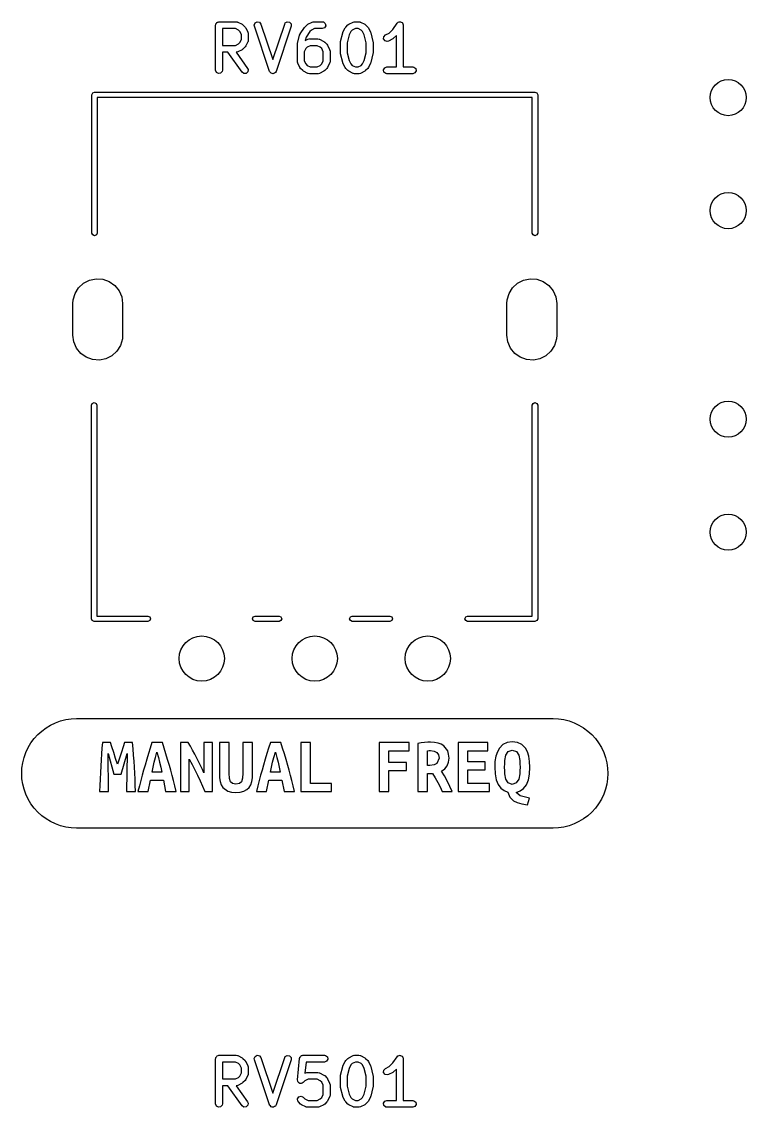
# Model space of a CAD drawing. Extents: x 123.2 to 168.8, y -143.5 to -47.4.
# Drawn here: x 126.61 to 142.64, y -71.39 to -47.38 of the extents above; entities that cross this region are included whole.
import ezdxf

# ---------------------------------------------------------------- set-up
doc = ezdxf.new("R2010")
doc.units = 0
doc.layers.add('BLACK', color=7, linetype='CONTINUOUS')

msp = doc.modelspace()

# ---------------------------------------------------------------- linework, layer by layer
at = {"layer": 'BLACK', "linetype": 'CONTINUOUS'}
for p, q in [((130.902, -47.4584), (130.904, -47.4486)), ((130.902, -48.4584), (130.902, -47.4584)), ((130.903, -47.4454), (130.905, -47.4425)), ((130.904, -47.4486), (130.903, -47.4454)), ((130.905, -47.4425), (130.906, -47.4327)), ((130.906, -47.4327), (130.919, -47.4178)), ((130.919, -47.4178), (130.929, -47.4009)), ((130.929, -47.4009), (130.935, -47.3986)), ((130.935, -47.3986), (130.939, -47.3934)), ((130.939, -47.3934), (130.959, -47.39)), ((130.959, -47.39), (130.977, -47.3834)), ((130.977, -47.3834), (131.358, -47.3834)), ((131.052, -47.5334), (131.052, -47.9072)), ((131.34, -47.5334), (131.052, -47.5334)), ((131.409, -47.5676), (131.34, -47.5334)), ((131.358, -47.3834), (131.384, -47.3879)), ((131.384, -47.3879), (131.387, -47.3908)), ((131.387, -47.3908), (131.391, -47.3913)), ((131.391, -47.3913), (131.487, -47.4389)), ((131.487, -47.4389), (131.505, -47.4523)), ((131.505, -47.4523), (131.506, -47.453)), ((131.506, -47.453), (131.554, -47.5006)), ((131.554, -47.5006), (131.567, -47.519)), ((131.567, -47.519), (131.568, -47.5201)), ((131.568, -47.5201), (131.615, -47.6153)), ((131.759, -47.4563), (131.778, -47.4086)), ((131.763, -47.4821), (131.759, -47.4563)), ((132.096, -48.4821), (131.763, -47.4821)), ((131.778, -47.4086), (131.823, -47.3842)), ((131.823, -47.3842), (131.873, -47.3945)), ((131.873, -47.3945), (131.905, -47.4347)), ((131.905, -47.4347), (132.167, -48.2212)), ((132.167, -48.2212), (132.43, -47.4347)), ((132.572, -47.4821), (132.239, -48.4821)), ((132.43, -47.4347), (132.442, -47.4118)), ((132.442, -47.4118), (132.486, -47.3849)), ((132.486, -47.3849), (132.536, -47.3924)), ((132.536, -47.3924), (132.571, -47.4308)), ((132.571, -47.4308), (132.572, -47.4821)), ((132.772, -47.6549), (132.867, -47.512)), ((132.867, -47.512), (132.875, -47.5038)), ((132.875, -47.5038), (132.876, -47.5006)), ((132.876, -47.5006), (132.924, -47.453)), ((132.924, -47.453), (132.942, -47.4401)), ((132.942, -47.4401), (132.943, -47.4389)), ((132.943, -47.4389), (133.039, -47.3913)), ((133.09, -47.5334), (133.021, -47.5676)), ((133.039, -47.3913), (133.064, -47.3839)), ((133.064, -47.3839), (133.068, -47.3849)), ((133.068, -47.3849), (133.072, -47.3834)), ((133.072, -47.3834), (133.263, -47.3834)), ((133.263, -47.5334), (133.09, -47.5334)), ((133.263, -47.3834), (133.288, -47.3879)), ((133.311, -47.5158), (133.263, -47.5334)), ((133.288, -47.3879), (133.328, -47.4209)), ((133.337, -47.4714), (133.311, -47.5158)), ((133.328, -47.4209), (133.337, -47.4714)), ((133.719, -47.6153), (133.767, -47.5201)), ((133.767, -47.5201), (133.78, -47.5021)), ((133.78, -47.5021), (133.781, -47.5006)), ((133.781, -47.5006), (133.829, -47.453)), ((133.829, -47.453), (133.847, -47.4401)), ((133.847, -47.4401), (133.848, -47.4389)), ((133.848, -47.4389), (133.943, -47.3913)), ((133.995, -47.5334), (133.926, -47.5676)), ((133.943, -47.3913), (133.968, -47.3839)), ((133.968, -47.3839), (133.973, -47.3849)), ((133.973, -47.3849), (133.977, -47.3834)), ((133.977, -47.3834), (134.072, -47.3834)), ((134.054, -47.5334), (133.995, -47.5334)), ((134.123, -47.5676), (134.054, -47.5334)), ((134.072, -47.3834), (134.098, -47.3879)), ((134.098, -47.3879), (134.101, -47.3908)), ((134.101, -47.3908), (134.106, -47.3913)), ((134.106, -47.3913), (134.201, -47.4389)), ((134.201, -47.4389), (134.219, -47.4523)), ((134.219, -47.4523), (134.22, -47.453)), ((134.22, -47.453), (134.268, -47.5006)), ((134.268, -47.5006), (134.281, -47.519)), ((134.281, -47.519), (134.282, -47.5201)), ((134.282, -47.5201), (134.33, -47.6153)), ((134.823, -47.5535), (134.915, -47.4168)), ((134.915, -47.4168), (134.933, -47.3979)), ((134.933, -47.3979), (134.937, -47.3967)), ((134.937, -47.3967), (134.939, -47.3934)), ((134.939, -47.3934), (134.961, -47.3896)), ((134.961, -47.3896), (134.982, -47.3835)), ((134.982, -47.3835), (134.986, -47.3853)), ((134.986, -47.3853), (134.99, -47.3845)), ((134.99, -47.3845), (135.009, -47.3954)), ((135.009, -47.3954), (135.029, -47.4041)), ((135.029, -47.4041), (135.031, -47.408)), ((135.031, -47.408), (135.034, -47.4102)), ((135.034, -47.4102), (135.042, -47.4306)), ((135.042, -47.4306), (135.051, -47.4501)), ((135.051, -47.4501), (135.05, -47.4543)), ((135.05, -47.4543), (135.052, -47.4584)), ((135.052, -47.4584), (135.052, -48.3834)), ((131.439, -47.598), (131.409, -47.5676)), ((131.473, -47.6666), (131.439, -47.598)), ((131.439, -47.8425), (131.473, -47.774)), ((131.473, -47.774), (131.473, -47.6666)), ((131.615, -47.6153), (131.623, -47.6403)), ((131.623, -47.6403), (131.622, -47.6446)), ((131.622, -47.6446), (131.623, -47.6489)), ((131.623, -47.6489), (131.623, -47.7917)), ((132.714, -47.8688), (132.761, -47.6783)), ((132.761, -47.6783), (132.772, -47.6553)), ((132.772, -47.6553), (132.772, -47.6549)), ((132.904, -47.7273), (132.885, -47.8014)), ((132.885, -47.8014), (132.943, -47.7723)), ((132.988, -47.6014), (132.904, -47.7273)), ((132.943, -47.7723), (132.968, -47.7648)), ((132.968, -47.7648), (132.973, -47.7659)), ((132.973, -47.7659), (132.977, -47.7643)), ((132.977, -47.7643), (133.167, -47.7643)), ((133.021, -47.5676), (132.988, -47.6014)), ((133.167, -47.7643), (133.193, -47.7689)), ((133.193, -47.7689), (133.197, -47.7717)), ((133.197, -47.7717), (133.201, -47.7723)), ((133.201, -47.7723), (133.296, -47.8199)), ((133.666, -47.8211), (133.714, -47.6307)), ((133.714, -47.6307), (133.719, -47.6188)), ((133.719, -47.6188), (133.719, -47.6153)), ((133.857, -47.675), (133.814, -47.8486)), ((133.896, -47.598), (133.857, -47.675)), ((133.926, -47.5676), (133.896, -47.598)), ((134.153, -47.598), (134.123, -47.5676)), ((134.192, -47.675), (134.153, -47.598)), ((134.235, -47.8486), (134.192, -47.675)), ((134.33, -47.6153), (134.333, -47.6277)), ((134.333, -47.6277), (134.335, -47.6307)), ((134.335, -47.6307), (134.383, -47.8211)), ((134.619, -47.7655), (134.622, -47.7143)), ((134.65, -47.8067), (134.619, -47.7655)), ((134.622, -47.7143), (134.658, -47.677)), ((134.658, -47.677), (134.742, -47.6348)), ((134.82, -47.7636), (134.725, -47.8112)), ((134.742, -47.6348), (134.823, -47.5535)), ((134.821, -47.7624), (134.82, -47.7636)), ((134.84, -47.7495), (134.821, -47.7624)), ((134.902, -47.6871), (134.84, -47.7495)), ((134.902, -48.3834), (134.902, -47.6871)), ((131.052, -47.9072), (131.34, -47.9072)), ((131.34, -47.9072), (131.409, -47.8729)), ((131.487, -48.0017), (131.391, -48.0493)), ((131.409, -47.8729), (131.439, -47.8425)), ((131.488, -48.0005), (131.487, -48.0017)), ((131.506, -47.9876), (131.488, -48.0005)), ((131.554, -47.94), (131.506, -47.9876)), ((131.568, -47.9205), (131.554, -47.9385)), ((131.554, -47.9385), (131.554, -47.94)), ((131.615, -47.8253), (131.568, -47.9205)), ((131.616, -47.8208), (131.615, -47.8253)), ((131.619, -47.8174), (131.616, -47.8208)), ((131.623, -47.7917), (131.619, -47.8174)), ((132.711, -47.887), (132.714, -47.8722)), ((132.711, -48.2679), (132.711, -47.887)), ((132.714, -47.8722), (132.714, -47.8688)), ((132.896, -47.979), (132.861, -48.0475)), ((132.926, -47.9486), (132.896, -47.979)), ((132.995, -47.9143), (132.926, -47.9486)), ((133.15, -47.9143), (132.995, -47.9143)), ((133.218, -47.9486), (133.15, -47.9143)), ((133.249, -47.979), (133.218, -47.9486)), ((133.283, -48.0475), (133.249, -47.979)), ((133.296, -47.8199), (133.314, -47.8332)), ((133.314, -47.8332), (133.316, -47.8339)), ((133.316, -47.8339), (133.363, -47.8815)), ((133.363, -47.8815), (133.376, -47.8999)), ((133.376, -47.8999), (133.377, -47.901)), ((133.377, -47.901), (133.425, -47.9963)), ((133.425, -47.9963), (133.432, -48.0212)), ((133.664, -47.8393), (133.666, -47.8246)), ((133.664, -48.0774), (133.664, -47.8393)), ((133.666, -47.8246), (133.666, -47.8211)), ((133.814, -47.8486), (133.814, -48.0682)), ((134.235, -48.0682), (134.235, -47.8486)), ((134.383, -47.8211), (134.384, -47.8361)), ((134.384, -47.8361), (134.385, -47.8393)), ((134.385, -47.8393), (134.385, -48.0774)), ((134.7, -47.8186), (134.65, -47.8067)), ((134.725, -47.8112), (134.7, -47.8186)), ((131.176, -48.0572), (131.052, -48.0572)), ((131.052, -48.0572), (131.052, -48.4584)), ((131.487, -48.5014), (131.176, -48.0572)), ((131.362, -48.0557), (131.359, -48.0568)), ((131.359, -48.0568), (131.61, -48.4154)), ((131.366, -48.0567), (131.362, -48.0557)), ((131.391, -48.0493), (131.366, -48.0567)), ((132.861, -48.0475), (132.861, -48.2502)), ((132.861, -48.2502), (132.896, -48.3187)), ((133.249, -48.3187), (133.283, -48.2502)), ((133.283, -48.2502), (133.283, -48.0475)), ((133.432, -48.0212), (133.431, -48.0256)), ((133.431, -48.0256), (133.433, -48.0298)), ((133.433, -48.0298), (133.433, -48.2679)), ((133.665, -48.0807), (133.664, -48.0774)), ((133.666, -48.0956), (133.665, -48.0807)), ((133.714, -48.2861), (133.666, -48.0956)), ((133.814, -48.0682), (133.857, -48.2417)), ((133.857, -48.2417), (133.896, -48.3187)), ((134.153, -48.3187), (134.192, -48.2417)), ((134.192, -48.2417), (134.235, -48.0682)), ((134.383, -48.0956), (134.335, -48.2861)), ((134.385, -48.0774), (134.383, -48.0922)), ((134.383, -48.0922), (134.383, -48.0956)), ((130.919, -48.5066), (130.902, -48.4584)), ((131.047, -48.484), (131.014, -48.5233)), ((131.052, -48.4584), (131.047, -48.484)), ((131.616, -48.4901), (131.58, -48.5264)), ((131.61, -48.4154), (131.621, -48.439)), ((131.621, -48.439), (131.616, -48.4901)), ((132.098, -48.4838), (132.096, -48.4821)), ((132.098, -48.4859), (132.098, -48.4838)), ((132.113, -48.5037), (132.098, -48.4859)), ((132.239, -48.4821), (132.226, -48.505)), ((132.713, -48.2721), (132.711, -48.2679)), ((132.712, -48.2765), (132.713, -48.2721)), ((132.719, -48.3014), (132.712, -48.2765)), ((132.767, -48.3967), (132.719, -48.3014)), ((132.768, -48.3978), (132.767, -48.3967)), ((132.781, -48.4162), (132.768, -48.3978)), ((132.829, -48.4638), (132.781, -48.4162)), ((132.83, -48.4645), (132.829, -48.4638)), ((132.848, -48.4778), (132.83, -48.4645)), ((132.943, -48.5255), (132.848, -48.4778)), ((132.896, -48.3187), (132.926, -48.3491)), ((132.926, -48.3491), (132.995, -48.3834)), ((132.995, -48.3834), (133.15, -48.3834)), ((133.15, -48.3834), (133.218, -48.3491)), ((133.296, -48.4778), (133.201, -48.5255)), ((133.218, -48.3491), (133.249, -48.3187)), ((133.297, -48.4767), (133.296, -48.4778)), ((133.316, -48.4638), (133.297, -48.4767)), ((133.363, -48.4162), (133.316, -48.4638)), ((133.364, -48.4147), (133.363, -48.4162)), ((133.377, -48.3967), (133.364, -48.4147)), ((133.425, -48.3014), (133.377, -48.3967)), ((133.428, -48.2936), (133.425, -48.297)), ((133.425, -48.297), (133.425, -48.3014)), ((133.433, -48.2679), (133.428, -48.2936)), ((133.716, -48.289), (133.714, -48.2861)), ((133.719, -48.3014), (133.716, -48.289)), ((133.767, -48.3967), (133.719, -48.3014)), ((133.768, -48.3978), (133.767, -48.3967)), ((133.781, -48.4162), (133.768, -48.3978)), ((133.829, -48.4638), (133.781, -48.4162)), ((133.83, -48.4645), (133.829, -48.4638)), ((133.848, -48.4778), (133.83, -48.4645)), ((133.943, -48.5255), (133.848, -48.4778)), ((133.896, -48.3187), (133.926, -48.3491)), ((133.926, -48.3491), (133.995, -48.3834)), ((133.995, -48.3834), (134.054, -48.3834)), ((134.054, -48.3834), (134.123, -48.3491)), ((134.201, -48.4778), (134.106, -48.5255)), ((134.123, -48.3491), (134.153, -48.3187)), ((134.202, -48.4767), (134.201, -48.4778)), ((134.22, -48.4638), (134.202, -48.4767)), ((134.268, -48.4162), (134.22, -48.4638)), ((134.269, -48.4147), (134.268, -48.4162)), ((134.282, -48.3967), (134.269, -48.4147)), ((134.33, -48.3014), (134.282, -48.3967)), ((134.335, -48.2861), (134.33, -48.2979)), ((134.33, -48.2979), (134.33, -48.3014)), ((134.617, -48.4454), (134.643, -48.4009)), ((134.626, -48.4959), (134.617, -48.4454)), ((134.666, -48.5289), (134.626, -48.4959)), ((134.643, -48.4009), (134.691, -48.3834)), ((134.691, -48.3834), (134.902, -48.3834)), ((135.052, -48.3834), (135.263, -48.3834)), ((135.263, -48.3834), (135.288, -48.3879)), ((135.288, -48.3879), (135.328, -48.4209)), ((135.337, -48.4714), (135.311, -48.5158)), ((135.328, -48.4209), (135.337, -48.4714)), ((130.964, -48.5322), (130.919, -48.5066)), ((131.014, -48.5233), (130.964, -48.5322)), ((131.529, -48.5308), (131.487, -48.5014)), ((131.58, -48.5264), (131.529, -48.5308)), ((132.128, -48.5223), (132.113, -48.5037)), ((132.13, -48.5227), (132.128, -48.5223)), ((132.132, -48.5243), (132.13, -48.5227)), ((132.155, -48.5278), (132.132, -48.5243)), ((132.178, -48.5326), (132.155, -48.5278)), ((132.18, -48.5315), (132.178, -48.5326)), ((132.182, -48.5319), (132.18, -48.5315)), ((132.203, -48.5194), (132.182, -48.5319)), ((132.224, -48.5081), (132.203, -48.5194)), ((132.226, -48.505), (132.224, -48.5061)), ((132.224, -48.5061), (132.224, -48.5081)), ((132.948, -48.526), (132.943, -48.5255)), ((132.951, -48.5289), (132.948, -48.526)), ((132.977, -48.5334), (132.951, -48.5289)), ((133.167, -48.5334), (132.977, -48.5334)), ((133.172, -48.5318), (133.167, -48.5334)), ((133.176, -48.5329), (133.172, -48.5318)), ((133.201, -48.5255), (133.176, -48.5329)), ((133.948, -48.526), (133.943, -48.5255)), ((133.951, -48.5289), (133.948, -48.526)), ((133.977, -48.5334), (133.951, -48.5289)), ((134.072, -48.5334), (133.977, -48.5334)), ((134.076, -48.5318), (134.072, -48.5334)), ((134.081, -48.5329), (134.076, -48.5318)), ((134.106, -48.5255), (134.081, -48.5329)), ((134.691, -48.5334), (134.666, -48.5289)), ((135.263, -48.5334), (134.691, -48.5334)), ((135.311, -48.5158), (135.263, -48.5334)), ((128.166, -48.998), (128.184, -48.9556)), ((128.184, -48.9556), (128.226, -48.938)), ((128.226, -48.938), (137.966, -48.938)), ((137.966, -48.938), (138.008, -48.9556)), ((138.008, -48.9556), (138.026, -48.998)), ((128.166, -52.058), (128.166, -48.998)), ((137.906, -49.058), (128.286, -49.058)), ((128.286, -49.058), (128.286, -52.058)), ((137.906, -52.058), (137.906, -49.058)), ((138.026, -48.998), (138.026, -52.058)), ((128.184, -52.1004), (128.166, -52.058)), ((128.226, -52.118), (128.184, -52.1004)), ((128.268, -52.1004), (128.226, -52.118)), ((128.286, -52.058), (128.268, -52.1004)), ((137.924, -52.1004), (137.906, -52.058)), ((137.966, -52.118), (137.924, -52.1004)), ((138.008, -52.1004), (137.966, -52.118)), ((138.026, -52.058), (138.008, -52.1004)), ((127.794, -53.3943), (127.872, -53.2674)), ((127.872, -53.2674), (127.982, -53.1664)), ((127.982, -53.1664), (128.115, -53.0986)), ((128.115, -53.0986), (128.261, -53.0691)), ((128.261, -53.0691), (128.41, -53.08)), ((128.41, -53.08), (128.551, -53.1306)), ((128.551, -53.1306), (128.673, -53.2171)), ((128.673, -53.2171), (128.766, -53.3331)), ((137.394, -53.3943), (137.472, -53.2674)), ((137.472, -53.2674), (137.582, -53.1664)), ((137.582, -53.1664), (137.715, -53.0986)), ((137.715, -53.0986), (137.861, -53.0691)), ((137.861, -53.0691), (138.01, -53.08)), ((138.01, -53.08), (138.151, -53.1306)), ((138.151, -53.1306), (138.273, -53.2171)), ((138.273, -53.2171), (138.366, -53.3331)), ((127.746, -53.618), (127.752, -53.5377)), ((127.752, -53.5377), (127.794, -53.3943)), ((128.766, -53.3331), (128.826, -53.4701)), ((128.826, -53.4701), (128.846, -53.618)), ((137.346, -53.618), (137.352, -53.5377)), ((137.352, -53.5377), (137.394, -53.3943)), ((138.366, -53.3331), (138.426, -53.4701)), ((138.426, -53.4701), (138.446, -53.618)), ((127.746, -54.318), (127.746, -53.618)), ((128.846, -53.618), (128.846, -54.318)), ((137.346, -54.318), (137.346, -53.618)), ((138.446, -53.618), (138.446, -54.318)), ((127.766, -54.4659), (127.746, -54.318)), ((127.826, -54.6029), (127.766, -54.4659)), ((128.84, -54.3983), (128.798, -54.5417)), ((128.846, -54.318), (128.84, -54.3983)), ((137.366, -54.4659), (137.346, -54.318)), ((137.426, -54.6029), (137.366, -54.4659)), ((138.44, -54.3983), (138.398, -54.5417)), ((138.446, -54.318), (138.44, -54.3983)), ((127.919, -54.7189), (127.826, -54.6029)), ((128.041, -54.8054), (127.919, -54.7189)), ((128.72, -54.6686), (128.61, -54.7696)), ((128.798, -54.5417), (128.72, -54.6686)), ((137.519, -54.7189), (137.426, -54.6029)), ((137.641, -54.8054), (137.519, -54.7189)), ((138.32, -54.6686), (138.21, -54.7696)), ((138.398, -54.5417), (138.32, -54.6686)), ((128.182, -54.856), (128.041, -54.8054)), ((128.331, -54.8669), (128.182, -54.856)), ((128.477, -54.8374), (128.331, -54.8669)), ((128.61, -54.7696), (128.477, -54.8374)), ((137.782, -54.856), (137.641, -54.8054)), ((137.931, -54.8669), (137.782, -54.856)), ((138.077, -54.8374), (137.931, -54.8669)), ((138.21, -54.7696), (138.077, -54.8374)), ((128.156, -55.868), (128.174, -55.8256)), ((128.156, -60.588), (128.156, -55.868)), ((128.174, -55.8256), (128.216, -55.808)), ((128.216, -55.808), (128.258, -55.8256)), ((128.258, -55.8256), (128.276, -55.868)), ((128.276, -55.868), (128.276, -60.528)), ((137.906, -55.868), (137.924, -55.8256)), ((137.906, -60.528), (137.906, -55.868)), ((137.924, -55.8256), (137.966, -55.808)), ((137.966, -55.808), (138.008, -55.8256)), ((138.008, -55.8256), (138.026, -55.868)), ((138.026, -55.868), (138.026, -60.588)), ((128.174, -60.6304), (128.156, -60.588)), ((128.216, -60.648), (128.174, -60.6304)), ((128.221, -60.6459), (128.216, -60.648)), ((128.226, -60.648), (128.221, -60.6459)), ((129.406, -60.648), (128.226, -60.648)), ((128.276, -60.528), (129.406, -60.528)), ((129.406, -60.528), (129.448, -60.5456)), ((129.448, -60.6304), (129.406, -60.648)), ((129.448, -60.5456), (129.466, -60.588)), ((129.466, -60.588), (129.448, -60.6304)), ((131.716, -60.588), (131.734, -60.5456)), ((131.734, -60.6304), (131.716, -60.588)), ((131.734, -60.5456), (131.776, -60.528)), ((131.776, -60.648), (131.734, -60.6304)), ((131.776, -60.528), (132.306, -60.528)), ((132.306, -60.648), (131.776, -60.648)), ((132.306, -60.528), (132.348, -60.5456)), ((132.348, -60.6304), (132.306, -60.648)), ((132.348, -60.5456), (132.366, -60.588)), ((132.366, -60.588), (132.348, -60.6304)), ((133.866, -60.588), (133.884, -60.5456)), ((133.884, -60.6304), (133.866, -60.588)), ((133.884, -60.5456), (133.926, -60.528)), ((133.926, -60.648), (133.884, -60.6304)), ((133.926, -60.528), (134.756, -60.528)), ((134.756, -60.648), (133.926, -60.648)), ((134.756, -60.528), (134.798, -60.5456)), ((134.798, -60.6304), (134.756, -60.648)), ((134.798, -60.5456), (134.816, -60.588)), ((134.816, -60.588), (134.798, -60.6304)), ((136.416, -60.588), (136.434, -60.5456)), ((136.434, -60.6304), (136.416, -60.588)), ((136.434, -60.5456), (136.476, -60.528)), ((136.476, -60.648), (136.434, -60.6304)), ((136.476, -60.528), (137.906, -60.528)), ((137.966, -60.648), (136.476, -60.648)), ((138.008, -60.6304), (137.966, -60.648)), ((138.026, -60.588), (138.008, -60.6304)), ((127.254, -62.9399), (127.361, -62.8891)), ((127.361, -62.8891), (127.473, -62.849)), ((127.473, -62.849), (127.589, -62.8201)), ((127.589, -62.8201), (127.706, -62.8027)), ((127.706, -62.8027), (127.825, -62.7969)), ((127.825, -62.7969), (138.367, -62.7969)), ((138.367, -62.7969), (138.486, -62.8027)), ((138.486, -62.8027), (138.603, -62.8201)), ((138.603, -62.8201), (138.719, -62.849)), ((138.719, -62.849), (138.831, -62.8891)), ((138.831, -62.8891), (138.938, -62.9399)), ((126.968, -63.1516), (127.057, -63.0718)), ((127.057, -63.0718), (127.152, -63.001)), ((127.152, -63.001), (127.254, -62.9399)), ((138.938, -62.9399), (139.04, -63.001)), ((139.04, -63.001), (139.135, -63.0718)), ((139.135, -63.0718), (139.224, -63.1516)), ((126.757, -63.4371), (126.818, -63.3351)), ((126.818, -63.3351), (126.889, -63.2397)), ((126.889, -63.2397), (126.968, -63.1516)), ((128.4, -63.3287), (128.389, -63.447)), ((128.578, -63.3287), (128.4, -63.3287)), ((128.609, -63.423), (128.578, -63.3287)), ((128.888, -63.3287), (128.856, -63.4213)), ((129.066, -63.3287), (128.888, -63.3287)), ((129.078, -63.4684), (129.066, -63.3287)), ((129.493, -63.3287), (129.456, -63.4483)), ((129.727, -63.3287), (129.493, -63.3287)), ((129.766, -63.4493), (129.727, -63.3287)), ((130.297, -63.3287), (130.124, -63.3287)), ((130.124, -63.3287), (130.124, -64.4096)), ((130.346, -63.4088), (130.297, -63.3287)), ((130.836, -63.3287), (130.643, -63.3287)), ((130.643, -63.3287), (130.643, -63.994)), ((130.836, -64.4096), (130.836, -63.3287)), ((131.201, -63.3287), (130.985, -63.3287)), ((130.985, -63.3287), (130.985, -64.0185)), ((131.201, -64.0045), (131.201, -63.3287)), ((131.722, -63.3287), (131.507, -63.3287)), ((131.507, -63.3287), (131.507, -64.0028)), ((131.722, -64.0185), (131.722, -63.3287)), ((132.113, -63.3287), (132.076, -63.4483)), ((132.347, -63.3287), (132.113, -63.3287)), ((132.385, -63.4493), (132.347, -63.3287)), ((133.003, -63.3287), (132.787, -63.3287)), ((132.787, -63.3287), (132.787, -64.4096)), ((133.003, -64.2315), (133.003, -63.3287)), ((134.519, -63.3287), (134.519, -64.4096)), ((135.181, -63.3287), (134.519, -63.3287)), ((135.181, -63.5068), (135.181, -63.3287)), ((135.446, -63.3313), (135.377, -63.3444)), ((135.377, -63.3444), (135.377, -64.4096)), ((135.522, -63.3226), (135.446, -63.3313)), ((135.595, -63.3182), (135.522, -63.3226)), ((135.656, -63.3165), (135.595, -63.3182)), ((135.744, -63.3217), (135.656, -63.3165)), ((135.824, -63.3374), (135.744, -63.3217)), ((135.893, -63.3641), (135.824, -63.3374)), ((135.953, -63.4021), (135.893, -63.3641)), ((136.265, -63.3287), (136.265, -64.4096)), ((136.92, -63.3287), (136.265, -63.3287)), ((136.92, -63.5068), (136.92, -63.3287)), ((137.256, -63.3728), (137.179, -63.4518)), ((137.352, -63.3253), (137.256, -63.3728)), ((137.465, -63.3095), (137.352, -63.3253)), ((137.582, -63.3253), (137.465, -63.3095)), ((137.679, -63.3728), (137.582, -63.3253)), ((137.755, -63.4518), (137.679, -63.3728)), ((139.224, -63.1516), (139.303, -63.2397)), ((139.303, -63.2397), (139.374, -63.3351)), ((139.374, -63.3351), (139.435, -63.4371)), ((126.666, -63.6564), (126.706, -63.5445)), ((126.706, -63.5445), (126.757, -63.4371)), ((128.379, -63.5749), (128.37, -63.7098)), ((128.389, -63.447), (128.379, -63.5749)), ((128.535, -64.4096), (128.526, -63.5697)), ((128.526, -63.5697), (128.654, -64.0272)), ((128.648, -63.547), (128.609, -63.423)), ((128.69, -63.6815), (128.648, -63.547)), ((128.818, -63.5409), (128.774, -63.6736)), ((128.811, -64.0272), (128.943, -63.5697)), ((128.856, -63.4213), (128.818, -63.5409)), ((128.943, -63.5697), (128.933, -64.4096)), ((129.089, -63.6046), (129.078, -63.4684)), ((129.1, -63.7384), (129.089, -63.6046)), ((129.419, -63.5712), (129.381, -63.6975)), ((129.456, -63.4483), (129.419, -63.5712)), ((129.573, -63.6544), (129.605, -63.5383)), ((129.605, -63.5383), (129.638, -63.6544)), ((129.804, -63.5734), (129.766, -63.4493)), ((129.842, -63.7012), (129.804, -63.5734)), ((130.395, -63.4955), (130.346, -63.4088)), ((130.443, -63.5852), (130.395, -63.4955)), ((130.49, -63.6745), (130.443, -63.5852)), ((132.038, -63.5712), (132, -63.6975)), ((132.076, -63.4483), (132.038, -63.5712)), ((132.192, -63.6544), (132.225, -63.5383)), ((132.225, -63.5383), (132.257, -63.6544)), ((132.423, -63.5734), (132.385, -63.4493)), ((132.462, -63.7012), (132.423, -63.5734)), ((134.734, -63.7688), (134.734, -63.5068)), ((134.734, -63.5068), (135.181, -63.5068)), ((135.591, -63.5086), (135.626, -63.5042)), ((135.591, -63.8334), (135.591, -63.5086)), ((135.626, -63.5042), (135.656, -63.5033)), ((135.656, -63.5033), (135.733, -63.5134)), ((135.733, -63.5134), (135.794, -63.5435)), ((135.794, -63.5435), (135.833, -63.595)), ((135.833, -63.595), (135.846, -63.6692)), ((136.036, -63.5129), (135.953, -63.4021)), ((136.057, -63.5861), (136.036, -63.5129)), ((136.065, -63.671), (136.057, -63.5861)), ((136.48, -63.7496), (136.48, -63.5068)), ((136.48, -63.5068), (136.92, -63.5068)), ((137.134, -63.5315), (137.101, -63.6284)), ((137.179, -63.4518), (137.134, -63.5315)), ((137.3, -63.7269), (137.325, -63.6072)), ((137.325, -63.6072), (137.376, -63.526)), ((137.376, -63.526), (137.465, -63.4963)), ((137.465, -63.4963), (137.554, -63.526)), ((137.554, -63.526), (137.606, -63.6064)), ((137.606, -63.6064), (137.63, -63.726)), ((137.799, -63.5315), (137.755, -63.4518)), ((137.83, -63.6284), (137.799, -63.5315)), ((139.435, -63.4371), (139.486, -63.5445)), ((139.486, -63.5445), (139.526, -63.6564)), ((126.62, -63.8893), (126.637, -63.7717)), ((126.637, -63.7717), (126.666, -63.6564)), ((128.362, -63.8491), (128.355, -63.991)), ((128.37, -63.7098), (128.362, -63.8491)), ((128.73, -63.8072), (128.69, -63.6815)), ((128.774, -63.6736), (128.73, -63.8072)), ((129.108, -63.8709), (129.1, -63.7384)), ((129.342, -63.8273), (129.31, -63.9347)), ((129.381, -63.6975), (129.342, -63.8273)), ((129.521, -63.87), (129.545, -63.7627)), ((129.545, -63.7627), (129.573, -63.6544)), ((129.638, -63.6544), (129.665, -63.7627)), ((129.665, -63.7627), (129.689, -63.87)), ((129.88, -63.8325), (129.842, -63.7012)), ((129.91, -63.9408), (129.88, -63.8325)), ((130.318, -64.4096), (130.318, -63.6919)), ((130.318, -63.6919), (130.383, -63.8117)), ((130.383, -63.8117), (130.445, -63.9314)), ((130.534, -63.7622), (130.49, -63.6745)), ((130.575, -63.8473), (130.534, -63.7622)), ((130.612, -63.9259), (130.575, -63.8473)), ((131.961, -63.8273), (131.93, -63.9347)), ((132, -63.6975), (131.961, -63.8273)), ((132.14, -63.87), (132.164, -63.7627)), ((132.164, -63.7627), (132.192, -63.6544)), ((132.257, -63.6544), (132.285, -63.7627)), ((132.285, -63.7627), (132.308, -63.87)), ((132.5, -63.8325), (132.462, -63.7012)), ((132.53, -63.9408), (132.5, -63.8325)), ((135.125, -63.7688), (134.734, -63.7688)), ((135.125, -63.9469), (135.125, -63.7688)), ((135.639, -63.8334), (135.591, -63.8334)), ((135.733, -63.8227), (135.639, -63.8334)), ((135.797, -63.7906), (135.733, -63.8227)), ((135.846, -63.6692), (135.797, -63.7906)), ((135.975, -63.9098), (136.026, -63.8421)), ((136.026, -63.8421), (136.055, -63.7609)), ((136.055, -63.7609), (136.065, -63.671)), ((136.863, -63.7496), (136.48, -63.7496)), ((136.863, -63.9277), (136.863, -63.7496)), ((137.082, -63.7424), (137.076, -63.8735)), ((137.101, -63.6284), (137.082, -63.7424)), ((137.294, -63.8735), (137.296, -63.7976)), ((137.296, -63.7976), (137.3, -63.7269)), ((137.63, -63.726), (137.635, -63.7974)), ((137.635, -63.7974), (137.636, -63.8735)), ((137.848, -63.7424), (137.83, -63.6284)), ((137.855, -63.8735), (137.848, -63.7424)), ((139.526, -63.6564), (139.555, -63.7717)), ((139.555, -63.7717), (139.572, -63.8893)), ((126.614, -64.008), (126.62, -63.8893)), ((126.62, -64.1267), (126.614, -64.008)), ((128.355, -63.991), (128.349, -64.1337)), ((128.654, -64.0272), (128.811, -64.0272)), ((129.116, -64.0032), (129.108, -63.8709)), ((129.122, -64.1363), (129.116, -64.0032)), ((129.279, -64.0466), (129.248, -64.1631)), ((129.31, -63.9347), (129.279, -64.0466)), ((129.499, -63.9818), (129.521, -63.87)), ((129.71, -63.9818), (129.499, -63.9818)), ((129.689, -63.87), (129.71, -63.9818)), ((129.94, -64.0527), (129.91, -63.9408)), ((129.97, -64.1681), (129.94, -64.0527)), ((130.445, -63.9314), (130.504, -64.0508)), ((130.504, -64.0508), (130.56, -64.1702)), ((130.643, -63.994), (130.612, -63.9259)), ((130.985, -64.0185), (130.989, -64.1084)), ((131.208, -64.1189), (131.201, -64.0045)), ((131.507, -64.0028), (131.5, -64.1171)), ((131.717, -64.1084), (131.722, -64.0185)), ((131.898, -64.0466), (131.867, -64.1631)), ((131.93, -63.9347), (131.898, -64.0466)), ((132.118, -63.9818), (132.14, -63.87)), ((132.329, -63.9818), (132.118, -63.9818)), ((132.308, -63.87), (132.329, -63.9818)), ((132.56, -64.0527), (132.53, -63.9408)), ((132.589, -64.1681), (132.56, -64.0527)), ((134.734, -64.4096), (134.734, -63.9469)), ((134.734, -63.9469), (135.125, -63.9469)), ((135.591, -64.4096), (135.591, -64.0115)), ((135.591, -64.0115), (135.703, -64.0115)), ((135.703, -64.0115), (135.762, -64.1104)), ((135.899, -63.9591), (135.975, -63.9098)), ((135.962, -64.0595), (135.899, -63.9591)), ((136.026, -64.1748), (135.962, -64.0595)), ((136.48, -64.2315), (136.48, -63.9277)), ((136.48, -63.9277), (136.863, -63.9277)), ((137.076, -63.8735), (137.084, -64.0219)), ((137.084, -64.0219), (137.109, -64.1479)), ((137.296, -63.9495), (137.294, -63.8735)), ((137.3, -64.0202), (137.296, -63.9495)), ((137.325, -64.1398), (137.3, -64.0202)), ((137.63, -64.0202), (137.606, -64.1398)), ((137.635, -63.9495), (137.63, -64.0202)), ((137.636, -63.8735), (137.635, -63.9495)), ((137.82, -64.1533), (137.846, -64.025)), ((137.846, -64.025), (137.855, -63.8735)), ((139.572, -63.8893), (139.578, -64.008)), ((139.578, -64.008), (139.572, -64.1267)), ((126.637, -64.2443), (126.62, -64.1267)), ((126.666, -64.3596), (126.637, -64.2443)), ((128.343, -64.2743), (128.337, -64.4096)), ((128.349, -64.1337), (128.343, -64.2743)), ((129.126, -64.2715), (129.122, -64.1363)), ((129.13, -64.4096), (129.126, -64.2715)), ((129.217, -64.2841), (129.186, -64.4096)), ((129.248, -64.1631), (129.217, -64.2841)), ((129.41, -64.4096), (129.459, -64.1599)), ((129.459, -64.1599), (129.747, -64.1599)), ((129.747, -64.1599), (129.797, -64.4096)), ((129.999, -64.2871), (129.97, -64.1681)), ((130.028, -64.4096), (129.999, -64.2871)), ((130.56, -64.1702), (130.613, -64.2898)), ((130.613, -64.2898), (130.663, -64.4096)), ((130.989, -64.1084), (131.002, -64.1896)), ((131.002, -64.1896), (131.026, -64.2608)), ((131.026, -64.2608), (131.062, -64.3206)), ((131.062, -64.3206), (131.174, -64.4035)), ((131.232, -64.1931), (131.208, -64.1189)), ((131.278, -64.2333), (131.232, -64.1931)), ((131.353, -64.2455), (131.278, -64.2333)), ((131.428, -64.2333), (131.353, -64.2455)), ((131.475, -64.1922), (131.428, -64.2333)), ((131.5, -64.1171), (131.475, -64.1922)), ((131.592, -64.3684), (131.643, -64.3206)), ((131.643, -64.3206), (131.68, -64.2608)), ((131.68, -64.2608), (131.704, -64.1896)), ((131.704, -64.1896), (131.717, -64.1084)), ((131.836, -64.2841), (131.806, -64.4096)), ((131.867, -64.1631), (131.836, -64.2841)), ((132.029, -64.4096), (132.078, -64.1599)), ((132.078, -64.1599), (132.366, -64.1599)), ((132.366, -64.1599), (132.417, -64.4096)), ((132.618, -64.2871), (132.589, -64.1681)), ((132.647, -64.4096), (132.618, -64.2871)), ((133.466, -64.2315), (133.003, -64.2315)), ((133.466, -64.4096), (133.466, -64.2315)), ((135.762, -64.1104), (135.818, -64.2079)), ((135.818, -64.2079), (135.868, -64.3068)), ((135.868, -64.3068), (135.911, -64.4096)), ((136.086, -64.2953), (136.026, -64.1748)), ((136.136, -64.4096), (136.086, -64.2953)), ((136.959, -64.2315), (136.48, -64.2315)), ((136.959, -64.4096), (136.959, -64.2315)), ((137.109, -64.1479), (137.152, -64.2516)), ((137.152, -64.2516), (137.21, -64.3326)), ((137.21, -64.3326), (137.282, -64.3905)), ((137.376, -64.221), (137.325, -64.1398)), ((137.465, -64.2507), (137.376, -64.221)), ((137.553, -64.221), (137.465, -64.2507)), ((137.606, -64.1398), (137.553, -64.221)), ((137.64, -64.3967), (137.716, -64.34)), ((137.716, -64.34), (137.776, -64.2586)), ((137.776, -64.2586), (137.82, -64.1533)), ((139.555, -64.2443), (139.526, -64.3596)), ((139.572, -64.1267), (139.555, -64.2443)), ((126.706, -64.4715), (126.666, -64.3596)), ((126.757, -64.5789), (126.706, -64.4715)), ((126.818, -64.6809), (126.757, -64.5789)), ((128.337, -64.4096), (128.535, -64.4096)), ((128.933, -64.4096), (129.13, -64.4096)), ((129.186, -64.4096), (129.41, -64.4096)), ((129.797, -64.4096), (130.028, -64.4096)), ((130.124, -64.4096), (130.318, -64.4096)), ((130.663, -64.4096), (130.836, -64.4096)), ((131.174, -64.4035), (131.253, -64.4251)), ((131.253, -64.4251), (131.35, -64.4323)), ((131.35, -64.4323), (131.448, -64.4251)), ((131.448, -64.4251), (131.528, -64.4035)), ((131.528, -64.4035), (131.592, -64.3684)), ((131.806, -64.4096), (132.029, -64.4096)), ((132.417, -64.4096), (132.647, -64.4096)), ((132.787, -64.4096), (133.466, -64.4096)), ((134.519, -64.4096), (134.734, -64.4096)), ((135.377, -64.4096), (135.591, -64.4096)), ((135.911, -64.4096), (136.136, -64.4096)), ((136.265, -64.4096), (136.959, -64.4096)), ((137.282, -64.3905), (137.369, -64.4254)), ((137.369, -64.4254), (137.409, -64.5334)), ((137.409, -64.5334), (137.492, -64.6131)), ((137.549, -64.4288), (137.64, -64.3967)), ((137.642, -64.5013), (137.549, -64.4288)), ((137.73, -64.5286), (137.642, -64.5013)), ((137.846, -64.5528), (137.73, -64.5286)), ((137.8, -64.7065), (137.846, -64.5528)), ((139.435, -64.5789), (139.374, -64.6809)), ((139.486, -64.4715), (139.435, -64.5789)), ((139.526, -64.3596), (139.486, -64.4715)), ((126.889, -64.7763), (126.818, -64.6809)), ((126.968, -64.8644), (126.889, -64.7763)), ((137.492, -64.6131), (137.573, -64.6526)), ((137.573, -64.6526), (137.675, -64.6837)), ((137.675, -64.6837), (137.8, -64.7065)), ((139.303, -64.7763), (139.224, -64.8644)), ((139.374, -64.6809), (139.303, -64.7763)), ((127.057, -64.9442), (126.968, -64.8644)), ((127.152, -65.015), (127.057, -64.9442)), ((127.254, -65.0761), (127.152, -65.015)), ((139.04, -65.015), (138.938, -65.0761)), ((139.135, -64.9442), (139.04, -65.015)), ((139.224, -64.8644), (139.135, -64.9442)), ((127.361, -65.1269), (127.254, -65.0761)), ((127.473, -65.167), (127.361, -65.1269)), ((127.589, -65.1959), (127.473, -65.167)), ((127.706, -65.2133), (127.589, -65.1959)), ((127.825, -65.2191), (127.706, -65.2133)), ((138.367, -65.2191), (127.825, -65.2191)), ((138.486, -65.2133), (138.367, -65.2191)), ((138.603, -65.1959), (138.486, -65.2133)), ((138.719, -65.167), (138.603, -65.1959)), ((138.831, -65.1269), (138.719, -65.167)), ((138.938, -65.0761), (138.831, -65.1269)), ((130.902, -70.3184), (130.904, -70.3086)), ((130.902, -71.3184), (130.902, -70.3184)), ((130.903, -70.3054), (130.905, -70.3025)), ((130.904, -70.3086), (130.903, -70.3054)), ((130.905, -70.3025), (130.906, -70.2927)), ((130.906, -70.2927), (130.919, -70.2778)), ((130.919, -70.2778), (130.929, -70.2609)), ((130.929, -70.2609), (130.935, -70.2586)), ((130.935, -70.2586), (130.939, -70.2534)), ((130.939, -70.2534), (130.959, -70.25)), ((130.959, -70.25), (130.977, -70.2434)), ((130.977, -70.2434), (131.358, -70.2434)), ((131.358, -70.2434), (131.384, -70.2479)), ((131.384, -70.2479), (131.387, -70.2508)), ((131.387, -70.2508), (131.391, -70.2513)), ((131.391, -70.2513), (131.487, -70.2989)), ((131.487, -70.2989), (131.505, -70.3123)), ((131.505, -70.3123), (131.506, -70.313)), ((131.506, -70.313), (131.554, -70.3606)), ((131.759, -70.3163), (131.778, -70.2686)), ((131.763, -70.3421), (131.759, -70.3163)), ((132.096, -71.3421), (131.763, -70.3421)), ((131.778, -70.2686), (131.823, -70.2442)), ((131.823, -70.2442), (131.873, -70.2545)), ((131.873, -70.2545), (131.905, -70.2947)), ((131.905, -70.2947), (132.167, -71.0812)), ((132.167, -71.0812), (132.43, -70.2947)), ((132.572, -70.3421), (132.239, -71.3421)), ((132.43, -70.2947), (132.442, -70.2718)), ((132.442, -70.2718), (132.486, -70.2449)), ((132.486, -70.2449), (132.536, -70.2524)), ((132.536, -70.2524), (132.571, -70.2908)), ((132.571, -70.2908), (132.572, -70.3421)), ((132.712, -70.7871), (132.759, -70.3109)), ((132.759, -70.3109), (132.761, -70.3071)), ((132.76, -70.3054), (132.762, -70.3027)), ((132.761, -70.3071), (132.76, -70.3054)), ((132.762, -70.3027), (132.767, -70.2858)), ((132.767, -70.2858), (132.778, -70.2747)), ((132.778, -70.2747), (132.786, -70.2609)), ((132.786, -70.2609), (132.796, -70.2573)), ((132.796, -70.2573), (132.803, -70.25)), ((132.803, -70.25), (132.819, -70.2488)), ((132.819, -70.2488), (132.834, -70.2434)), ((132.834, -70.2434), (133.31, -70.2434)), ((133.31, -70.2434), (133.336, -70.2479)), ((133.336, -70.2479), (133.375, -70.2809)), ((133.384, -70.3314), (133.358, -70.3758)), ((133.375, -70.2809), (133.384, -70.3314)), ((133.781, -70.3606), (133.829, -70.313)), ((133.829, -70.313), (133.847, -70.3001)), ((133.847, -70.3001), (133.848, -70.2989)), ((133.848, -70.2989), (133.943, -70.2513)), ((133.943, -70.2513), (133.968, -70.2439)), ((133.968, -70.2439), (133.973, -70.2449)), ((133.973, -70.2449), (133.977, -70.2434)), ((133.977, -70.2434), (134.072, -70.2434)), ((134.072, -70.2434), (134.098, -70.2479)), ((134.098, -70.2479), (134.101, -70.2508)), ((134.101, -70.2508), (134.106, -70.2513)), ((134.106, -70.2513), (134.201, -70.2989)), ((134.201, -70.2989), (134.219, -70.3123)), ((134.219, -70.3123), (134.22, -70.313)), ((134.22, -70.313), (134.268, -70.3606)), ((134.823, -70.4135), (134.915, -70.2768)), ((134.915, -70.2768), (134.933, -70.2579)), ((134.933, -70.2579), (134.937, -70.2567)), ((134.937, -70.2567), (134.939, -70.2534)), ((134.939, -70.2534), (134.961, -70.2496)), ((134.961, -70.2496), (134.982, -70.2435)), ((134.982, -70.2435), (134.986, -70.2453)), ((134.986, -70.2453), (134.99, -70.2445)), ((134.99, -70.2445), (135.009, -70.2554)), ((135.009, -70.2554), (135.029, -70.2641)), ((135.029, -70.2641), (135.031, -70.268)), ((135.031, -70.268), (135.034, -70.2702)), ((135.034, -70.2702), (135.042, -70.2906)), ((135.042, -70.2906), (135.051, -70.3101)), ((135.051, -70.3101), (135.05, -70.3143)), ((135.05, -70.3143), (135.052, -70.3184)), ((135.052, -70.3184), (135.052, -71.2434)), ((131.052, -70.3934), (131.052, -70.7672)), ((131.34, -70.3934), (131.052, -70.3934)), ((131.409, -70.4276), (131.34, -70.3934)), ((131.439, -70.458), (131.409, -70.4276)), ((131.473, -70.5266), (131.439, -70.458)), ((131.473, -70.634), (131.473, -70.5266)), ((131.554, -70.3606), (131.567, -70.379)), ((131.567, -70.379), (131.568, -70.3801)), ((131.568, -70.3801), (131.615, -70.4753)), ((131.615, -70.4753), (131.623, -70.5003)), ((131.623, -70.5003), (131.622, -70.5046)), ((131.622, -70.5046), (131.623, -70.5089)), ((131.623, -70.5089), (131.623, -70.6517)), ((132.902, -70.3934), (132.877, -70.6416)), ((133.31, -70.3934), (132.902, -70.3934)), ((133.358, -70.3758), (133.31, -70.3934)), ((133.666, -70.6811), (133.714, -70.4907)), ((133.714, -70.4907), (133.719, -70.4788)), ((133.719, -70.4753), (133.767, -70.3801)), ((133.719, -70.4788), (133.719, -70.4753)), ((133.767, -70.3801), (133.78, -70.3621)), ((133.78, -70.3621), (133.781, -70.3606)), ((133.857, -70.535), (133.814, -70.7086)), ((133.896, -70.458), (133.857, -70.535)), ((133.926, -70.4276), (133.896, -70.458)), ((133.995, -70.3934), (133.926, -70.4276)), ((134.054, -70.3934), (133.995, -70.3934)), ((134.123, -70.4276), (134.054, -70.3934)), ((134.153, -70.458), (134.123, -70.4276)), ((134.192, -70.535), (134.153, -70.458)), ((134.235, -70.7086), (134.192, -70.535)), ((134.268, -70.3606), (134.281, -70.379)), ((134.281, -70.379), (134.282, -70.3801)), ((134.282, -70.3801), (134.33, -70.4753)), ((134.33, -70.4753), (134.333, -70.4877)), ((134.333, -70.4877), (134.335, -70.4907)), ((134.335, -70.4907), (134.383, -70.6811)), ((134.619, -70.6255), (134.622, -70.5743)), ((134.622, -70.5743), (134.658, -70.537)), ((134.658, -70.537), (134.742, -70.4948)), ((134.742, -70.4948), (134.823, -70.4135)), ((134.902, -70.5471), (134.84, -70.6095)), ((134.902, -71.2434), (134.902, -70.5471)), ((131.052, -70.7672), (131.34, -70.7672)), ((131.34, -70.7672), (131.409, -70.7329)), ((131.409, -70.7329), (131.439, -70.7025)), ((131.439, -70.7025), (131.473, -70.634)), ((131.554, -70.8), (131.506, -70.8476)), ((131.568, -70.7805), (131.554, -70.7985)), ((131.554, -70.7985), (131.554, -70.8)), ((131.615, -70.6853), (131.568, -70.7805)), ((131.616, -70.6808), (131.615, -70.6853)), ((131.619, -70.6774), (131.616, -70.6808)), ((131.623, -70.6517), (131.619, -70.6774)), ((132.712, -70.7876), (132.712, -70.7871)), ((132.712, -70.788), (132.712, -70.7876)), ((132.718, -70.8124), (132.712, -70.788)), ((132.725, -70.8368), (132.718, -70.8124)), ((132.879, -70.8086), (132.84, -70.8476)), ((132.877, -70.6416), (132.896, -70.6323)), ((132.947, -70.7743), (132.879, -70.8086)), ((132.896, -70.6323), (132.921, -70.6248)), ((132.921, -70.6248), (132.925, -70.6259)), ((132.925, -70.6259), (132.929, -70.6243)), ((132.929, -70.6243), (133.167, -70.6243)), ((133.15, -70.7743), (132.947, -70.7743)), ((133.218, -70.8086), (133.15, -70.7743)), ((133.167, -70.6243), (133.193, -70.6289)), ((133.193, -70.6289), (133.197, -70.6317)), ((133.197, -70.6317), (133.201, -70.6323)), ((133.201, -70.6323), (133.296, -70.6799)), ((133.249, -70.839), (133.218, -70.8086)), ((133.296, -70.6799), (133.314, -70.6932)), ((133.314, -70.6932), (133.316, -70.6939)), ((133.316, -70.6939), (133.363, -70.7415)), ((133.363, -70.7415), (133.376, -70.7599)), ((133.376, -70.7599), (133.377, -70.761)), ((133.377, -70.761), (133.425, -70.8563)), ((133.664, -70.6993), (133.666, -70.6846)), ((133.664, -70.9374), (133.664, -70.6993)), ((133.666, -70.6846), (133.666, -70.6811)), ((133.814, -70.7086), (133.814, -70.9282)), ((134.235, -70.9282), (134.235, -70.7086)), ((134.383, -70.6811), (134.384, -70.6961)), ((134.384, -70.6961), (134.385, -70.6993)), ((134.385, -70.6993), (134.385, -70.9374)), ((134.65, -70.6667), (134.619, -70.6255)), ((134.7, -70.6786), (134.65, -70.6667)), ((134.725, -70.6712), (134.7, -70.6786)), ((134.82, -70.6236), (134.725, -70.6712)), ((134.821, -70.6224), (134.82, -70.6236)), ((134.84, -70.6095), (134.821, -70.6224)), ((131.176, -70.9172), (131.052, -70.9172)), ((131.052, -70.9172), (131.052, -71.3184)), ((131.487, -71.3614), (131.176, -70.9172)), ((131.362, -70.9157), (131.359, -70.9168)), ((131.359, -70.9168), (131.61, -71.2754)), ((131.366, -70.9167), (131.362, -70.9157)), ((131.391, -70.9093), (131.366, -70.9167)), ((131.487, -70.8617), (131.391, -70.9093)), ((131.488, -70.8605), (131.487, -70.8617)), ((131.506, -70.8476), (131.488, -70.8605)), ((132.725, -70.8371), (132.725, -70.8368)), ((132.725, -70.8376), (132.725, -70.8371)), ((132.746, -70.852), (132.725, -70.8376)), ((132.766, -70.8668), (132.746, -70.852)), ((132.767, -70.8667), (132.766, -70.8668)), ((132.792, -70.8648), (132.767, -70.867)), ((132.767, -70.867), (132.767, -70.8667)), ((132.817, -70.8629), (132.792, -70.8648)), ((132.818, -70.8626), (132.817, -70.8629)), ((132.84, -70.8476), (132.818, -70.8625)), ((132.818, -70.8625), (132.818, -70.8626)), ((133.283, -70.9075), (133.249, -70.839)), ((133.283, -71.1102), (133.283, -70.9075)), ((133.425, -70.8563), (133.432, -70.8812)), ((133.432, -70.8812), (133.431, -70.8856)), ((133.431, -70.8856), (133.433, -70.8898)), ((133.433, -70.8898), (133.433, -71.1279)), ((133.665, -70.9407), (133.664, -70.9374)), ((133.666, -70.9556), (133.665, -70.9407)), ((133.714, -71.1461), (133.666, -70.9556)), ((133.814, -70.9282), (133.857, -71.1017)), ((134.192, -71.1017), (134.235, -70.9282)), ((134.383, -70.9556), (134.335, -71.1461)), ((134.385, -70.9374), (134.383, -70.9522)), ((134.383, -70.9522), (134.383, -70.9556)), ((131.61, -71.2754), (131.621, -71.299)), ((131.621, -71.299), (131.616, -71.3501)), ((132.714, -71.2037), (132.743, -71.1617)), ((132.719, -71.2548), (132.714, -71.2037)), ((132.733, -71.2762), (132.719, -71.2548)), ((132.781, -71.3238), (132.733, -71.2762)), ((132.743, -71.1617), (132.793, -71.1484)), ((132.793, -71.1484), (132.84, -71.1701)), ((132.84, -71.1701), (132.879, -71.2091)), ((132.879, -71.2091), (132.947, -71.2434)), ((132.947, -71.2434), (133.15, -71.2434)), ((133.15, -71.2434), (133.218, -71.2091)), ((133.218, -71.2091), (133.249, -71.1787)), ((133.249, -71.1787), (133.283, -71.1102)), ((133.363, -71.2762), (133.316, -71.3238)), ((133.364, -71.2747), (133.363, -71.2762)), ((133.377, -71.2567), (133.364, -71.2747)), ((133.425, -71.1614), (133.377, -71.2567)), ((133.428, -71.1536), (133.425, -71.157)), ((133.425, -71.157), (133.425, -71.1614)), ((133.433, -71.1279), (133.428, -71.1536)), ((133.716, -71.149), (133.714, -71.1461)), ((133.719, -71.1614), (133.716, -71.149)), ((133.767, -71.2567), (133.719, -71.1614)), ((133.768, -71.2578), (133.767, -71.2567)), ((133.781, -71.2762), (133.768, -71.2578)), ((133.829, -71.3238), (133.781, -71.2762)), ((133.857, -71.1017), (133.896, -71.1787)), ((133.896, -71.1787), (133.926, -71.2091)), ((133.926, -71.2091), (133.995, -71.2434)), ((133.995, -71.2434), (134.054, -71.2434)), ((134.054, -71.2434), (134.123, -71.2091)), ((134.123, -71.2091), (134.153, -71.1787)), ((134.153, -71.1787), (134.192, -71.1017)), ((134.268, -71.2762), (134.22, -71.3238)), ((134.269, -71.2747), (134.268, -71.2762)), ((134.282, -71.2567), (134.269, -71.2747)), ((134.33, -71.1614), (134.282, -71.2567)), ((134.335, -71.1461), (134.33, -71.1579)), ((134.33, -71.1579), (134.33, -71.1614)), ((134.617, -71.3054), (134.643, -71.2609)), ((134.626, -71.3559), (134.617, -71.3054)), ((134.643, -71.2609), (134.691, -71.2434)), ((134.691, -71.2434), (134.902, -71.2434)), ((135.052, -71.2434), (135.263, -71.2434)), ((135.263, -71.2434), (135.288, -71.2479)), ((135.288, -71.2479), (135.328, -71.2809)), ((135.328, -71.2809), (135.337, -71.3314)), ((130.919, -71.3666), (130.902, -71.3184)), ((130.964, -71.3922), (130.919, -71.3666)), ((131.014, -71.3833), (130.964, -71.3922)), ((131.047, -71.344), (131.014, -71.3833)), ((131.052, -71.3184), (131.047, -71.344)), ((131.529, -71.3908), (131.487, -71.3614)), ((131.58, -71.3864), (131.529, -71.3908)), ((131.616, -71.3501), (131.58, -71.3864)), ((132.098, -71.3438), (132.096, -71.3421)), ((132.098, -71.3459), (132.098, -71.3438)), ((132.113, -71.3637), (132.098, -71.3459)), ((132.128, -71.3823), (132.113, -71.3637)), ((132.13, -71.3827), (132.128, -71.3823)), ((132.132, -71.3843), (132.13, -71.3827)), ((132.155, -71.3878), (132.132, -71.3843)), ((132.178, -71.3926), (132.155, -71.3878)), ((132.18, -71.3915), (132.178, -71.3926)), ((132.182, -71.3919), (132.18, -71.3915)), ((132.203, -71.3794), (132.182, -71.3919)), ((132.224, -71.3681), (132.203, -71.3794)), ((132.226, -71.365), (132.224, -71.3661)), ((132.224, -71.3661), (132.224, -71.3681)), ((132.239, -71.3421), (132.226, -71.365)), ((132.783, -71.3245), (132.781, -71.3238)), ((132.801, -71.3378), (132.783, -71.3245)), ((132.896, -71.3855), (132.801, -71.3378)), ((132.9, -71.386), (132.896, -71.3855)), ((132.904, -71.3889), (132.9, -71.386)), ((132.929, -71.3934), (132.904, -71.3889)), ((133.167, -71.3934), (132.929, -71.3934)), ((133.172, -71.3918), (133.167, -71.3934)), ((133.176, -71.3929), (133.172, -71.3918)), ((133.201, -71.3855), (133.176, -71.3929)), ((133.296, -71.3378), (133.201, -71.3855)), ((133.297, -71.3367), (133.296, -71.3378)), ((133.316, -71.3238), (133.297, -71.3367)), ((133.83, -71.3245), (133.829, -71.3238)), ((133.848, -71.3378), (133.83, -71.3245)), ((133.943, -71.3855), (133.848, -71.3378)), ((133.948, -71.386), (133.943, -71.3855)), ((133.951, -71.3889), (133.948, -71.386)), ((133.977, -71.3934), (133.951, -71.3889)), ((134.072, -71.3934), (133.977, -71.3934)), ((134.076, -71.3918), (134.072, -71.3934)), ((134.081, -71.3929), (134.076, -71.3918)), ((134.106, -71.3855), (134.081, -71.3929)), ((134.201, -71.3378), (134.106, -71.3855)), ((134.202, -71.3367), (134.201, -71.3378)), ((134.22, -71.3238), (134.202, -71.3367)), ((134.666, -71.3889), (134.626, -71.3559)), ((134.691, -71.3934), (134.666, -71.3889)), ((135.263, -71.3934), (134.691, -71.3934)), ((135.311, -71.3758), (135.263, -71.3934)), ((135.337, -71.3314), (135.311, -71.3758))]:
    msp.add_line(p, q, dxfattribs=at)
at = {"layer": 'BLACK'}
for centre, radius in [((142.24, -49.062), 0.4), ((142.24, -51.562), 0.4), ((142.24, -56.174), 0.4), ((142.24, -58.674), 0.4), ((130.596, -61.468), 0.5), ((133.096, -61.468), 0.5), ((135.596, -61.468), 0.5)]:
    msp.add_circle(centre, radius, dxfattribs=at)

doc.saveas('drawing.dxf')
